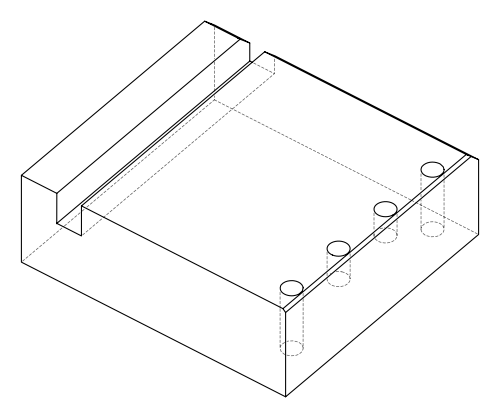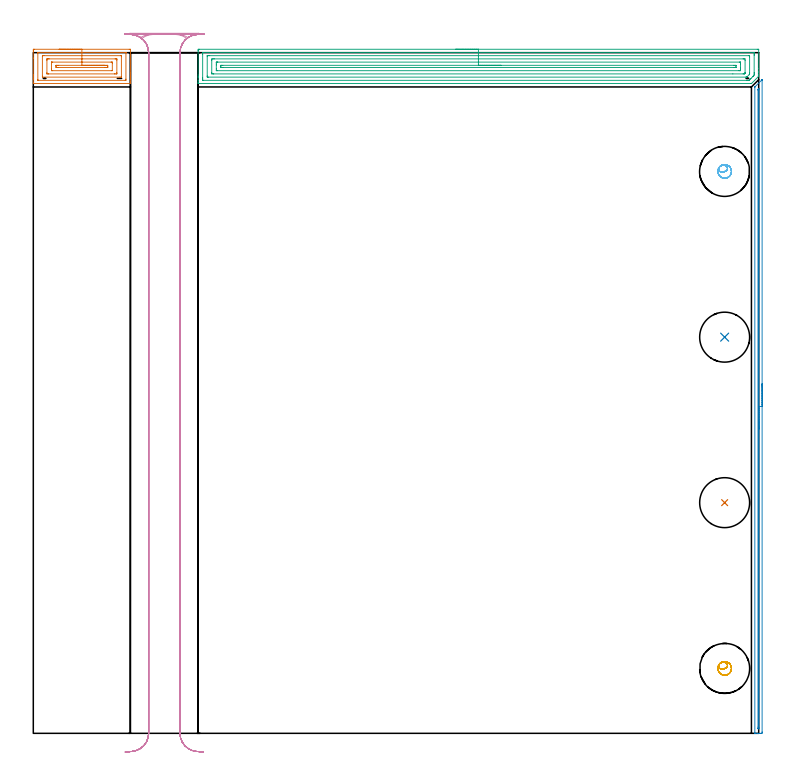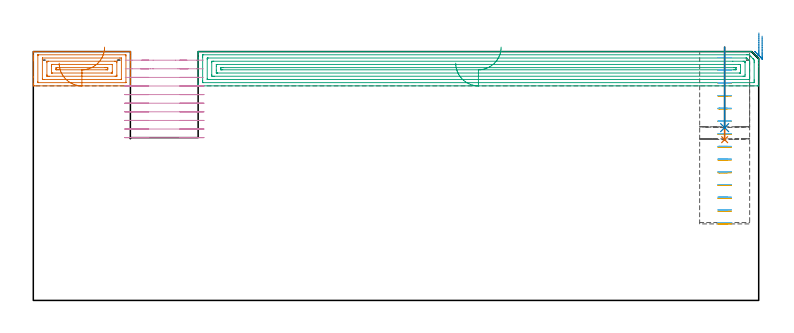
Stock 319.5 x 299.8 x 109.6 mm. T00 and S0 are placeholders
(PLAN: 8 operations, 2 tool changes, 37.3 min)
(1 AREA_MILL | FG_CHAMFER_SURFACE | UGT0205_001 | 2.29 min | 5705 mm3)
(2 AREA_MILL_1 | FG_CHAMFER_SURFACE_1 | UGT0205_001 | 4.72 min | 1490 mm3)
(3 AREA_MILL_2 | FG_CHAMFER_SURFACE_2 | UGT0205_001 | 12.06 min | 28949 mm3)
(4 MILL_RECTANGULAR_SLOT | SLOT_RECTANGULAR | NXT0201_012 | Follow Part, ap 4, ae 75% | 14.56 min | 336969 mm3)
(5 MILL_BLIND_HOLE_FROM_SOLID_MATERIAL | STEP1POCKET | NXT0201_012 | Spiral | 1.69 min | 28851 mm3)
(6 MILL_BLIND_HOLE_FROM_SOLID_MATERIAL_1 | STEP1POCKET_3 | NXT0201_012 | Spiral | 1.69 min | 28630 mm3)
(7 INDEXABLE_INSERT_DRILL_BLIND_HOLE_FROM_SOLID | STEP1POCKET_1 | NXT0302_015 | 0.16 min | 14622 mm3)
(8 INDEXABLE_INSERT_DRILL_BLIND_HOLE_FROM_SOLID_1 | STEP1POCKET_2 | NXT0302_015 | 0.14 min | 12627 mm3)
(TOOL UGT0205_001 | Chamfer Mill 20 x 3 x 45 deg. | D20 FL50 Z2)
(TOOL NXT0201_012 | ENDMILL 16mm [2P460-1600-NA 1630] | D16 FL38 Z6)
(TOOL NXT0302_015 | Index. Insert Drill 22mm [880-D2200L25-03] | D22 PA176 FL66 Z2)
(OP 1 AREA_MILL)
G17 G21 G94 G90
T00 M6
G54
G17 G0 G90 X11.4 Y301.3 S1061 M3
G43 Z119.6 H0
Z104.5
G94 G1 X11.438 Z103.629 F250.
X11.552 Z102.764
X11.741 Z101.912
X12.003 Z101.08
X12.337 Z100.274
X12.74 Z99.5
X13.208 Z98.764
X13.74 Z98.072
X14.329 Z97.429
X14.972 Z96.84
X15.664 Z96.309
X16.4 Z95.84
X17.174 Z95.437
X17.98 Z95.103
X18.812 Z94.841
X19.664 Z94.652
X20.528 Z94.538
X21.4 Z94.5
X42.261
X42.67 Y301.295 Z94.502
X42.79 Y301.291 Z94.505
X42.8 Y301.166 Z94.631
Y290.752 Z105.042
Y290.216 Z105.578
Y289.521 Z106.276
Y289.332 Z106.465
Y288.638 Z107.159
Y288.448 Z107.348
Y288.07 Z107.729
Y287.06 Z108.739
Y286.681 Z109.117
X42.799 Y286.404 Z109.394
X42.79 Y286.206 Z109.592
X42.705 Y286.2 Z109.6
X0.095
X0.01 Y286.206 Z109.592
X0. Y286.406 Z109.392
Y288.07 Z107.729
Y288.448 Z107.348
Y288.638 Z107.159
Y289.332 Z106.465
Y289.521 Z106.276
Y290.216 Z105.578
Y297.379 Z98.417
Y300.472 Z95.325
X0.003 Y300.819 Z94.978
X0.008 Y301.291 Z94.505
X0.062 Y301.294 Z94.503
X0.539 Y301.3 Z94.5
X21.4
Y299.886 Z95.914
X40.535
X40.697 Y299.884 Z95.916
X40.776 Y299.881 Z95.919
X40.789 Y299.879 Z95.921
X40.794 Y299.869 Z95.931
X40.798 Y299.845 Z95.955
X40.799 Y299.788 Z96.012
X40.8 Y299.622 Z96.178
X40.799 Y288.136 Z107.664
X40.795 Y287.823 Z107.977
X40.79 Y287.621 Z108.179
X40.695 Y287.618 Z108.182
X40.486 Y287.615 Z108.185
X2.265 Y287.614 Z108.186
X2.103 Y287.616 Z108.184
X2.024 Y287.619 Z108.181
X2.011 Y287.621 Z108.179
X2.006 Y287.631 Z108.169
X2.002 Y287.655 Z108.145
X2.001 Y287.712 Z108.088
X2. Y287.878 Z107.922
X2.001 Y299.364 Z96.436
X2.005 Y299.677 Z96.123
X2.01 Y299.879 Z95.921
X2.105 Y299.882 Z95.918
X2.314 Y299.885 Z95.915
X21.4 Y299.886 Z95.914
Y298.471 Z97.329
X38.71
X38.754 Y298.47 Z97.33
X38.779 Y298.468 Z97.332
X38.786 Y298.466 Z97.334
X38.79 Y298.435 Z97.365
X38.798 Y298.257 Z97.543
X38.8 Y298.168 Z97.632
Y298.079 Z97.721
X38.799 Y289.244 Z106.556
X38.791 Y289.154 Z106.646
X38.777 Y289.035 Z106.765
X38.71 Y289.034 Z106.766
X38.127 Y289.029 Z106.771
X4.09
X4.046 Y289.03 Z106.77
X4.021 Y289.032 Z106.768
X4.014 Y289.034 Z106.766
X4.01 Y289.065 Z106.735
X4.002 Y289.243 Z106.557
X4. Y289.332 Z106.468
Y289.421 Z106.379
X4.001 Y298.256 Z97.544
X4.009 Y298.346 Z97.454
X4.023 Y298.465 Z97.335
X4.09 Y298.466 Z97.334
X4.673 Y298.471 Z97.329
X21.4
Y297.057 Z98.743
X36.047
X36.277 Y297.056 Z98.744
X36.748 Y297.05 Z98.75
X36.79 Y297.04 Z98.76
X36.794 Y296.972 Z98.828
X36.798 Y296.827 Z98.973
X36.8 Y296.535 Z99.265
Y291.099 Z104.701
X36.798 Y290.725 Z105.075
X36.794 Y290.537 Z105.263
X36.79 Y290.45 Z105.35
X36.702 Y290.448 Z105.352
X36.047 Y290.443 Z105.357
X35.819
X6.753
X6.523 Y290.444 Z105.356
X6.052 Y290.45 Z105.35
X6.01 Y290.46 Z105.34
X6.006 Y290.527 Z105.273
X6.002 Y290.673 Z105.127
X6. Y290.965 Z104.835
Y296.401 Z99.399
X6.002 Y296.775 Z99.025
X6.006 Y296.963 Z98.837
X6.01 Y297.049 Z98.751
X6.098 Y297.052 Z98.748
X6.753 Y297.057 Z98.743
X6.981
X21.4
Y295.643 Z100.157
X34.272
X34.398 Y295.642 Z100.158
X34.651 Y295.637 Z100.163
X34.791 Y295.632 Z100.168
X34.795 Y295.592 Z100.208
X34.798 Y295.517 Z100.283
X34.8 Y294.991 Z100.809
Y291.983 Z103.817
X34.799 Y291.917 Z103.883
X34.796 Y291.885 Z103.915
X34.791 Y291.872 Z103.928
X34.775 Y291.864 Z103.936
X34.525 Y291.859 Z103.941
X34.398 Y291.857 Z103.943
X8.528
X8.402 Y291.858 Z103.942
X8.149 Y291.863 Z103.937
X8.009 Y291.868 Z103.932
X8.005 Y291.908 Z103.892
X8.002 Y291.983 Z103.817
X8. Y292.509 Z103.291
Y295.517 Z100.283
X8.001 Y295.583 Z100.217
X8.004 Y295.615 Z100.185
X8.009 Y295.628 Z100.172
X8.025 Y295.636 Z100.164
X8.275 Y295.641 Z100.159
X8.402 Y295.643 Z100.157
X21.4
Y294.229 Z101.571
X32.015
X32.496 Y294.227 Z101.573
X32.656 Y294.225 Z101.575
X32.776 Y294.222 Z101.578
X32.79 Y294.052 Z101.748
X32.795 Y293.75 Z102.05
X32.798 Y293.45 Z102.35
X32.793 Y293.347 Z102.453
X32.787 Y293.278 Z102.522
X32.736 Y293.276 Z102.524
X32.496 Y293.274 Z102.526
X32.089 Y293.272 Z102.528
X31.609 Y293.271 Z102.529
X10.784
X10.304 Y293.273 Z102.527
X10.144 Y293.275 Z102.525
X10.024 Y293.278 Z102.522
X10.01 Y293.448 Z102.352
X10.005 Y293.75 Z102.05
X10.002 Y294.05 Z101.75
X10.007 Y294.153 Z101.647
X10.013 Y294.222 Z101.578
X10.064 Y294.223 Z101.577
X10.304 Y294.226 Z101.574
X10.711 Y294.228 Z101.572
X11.191 Y294.229 Z101.571
X21.4
X22.272 Z101.609
X23.136 Z101.723
X23.988 Z101.912
X24.82 Z102.174
X25.626 Z102.508
X26.4 Z102.911
X27.136 Z103.38
X27.828 Z103.911
X28.471 Z104.5
X29.06 Z105.143
X29.592 Z105.835
X30.06 Z106.571
X30.463 Z107.345
X30.797 Z108.151
X31.059 Z108.983
X31.248 Z109.835
X31.362 Z110.7
X31.4 Z111.571
G0 Z119.6
M5
M2
(OP 2 AREA_MILL_1)
G17 G21 G94 G90
T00 M6
G54
G17 G0 G90 X321. Y153.95 S1061 M3
G43 Z119.6 H0
Z116.4
G94 G1 Y153.912 Z115.528 F250.
Y153.798 Z114.663
Y153.609 Z113.812
Y153.347 Z112.98
Y153.013 Z112.174
Y152.61 Z111.4
Y152.142 Z110.664
Y151.611 Z109.972
Y151.021 Z109.329
Y150.378 Z108.74
Y149.686 Z108.208
Y148.95 Z107.74
Y148.176 Z107.337
Y147.37 Z107.003
Y146.538 Z106.741
Y145.687 Z106.552
Y144.822 Z106.438
Y143.95 Z106.4
X320.999 Y0.614 Z106.401
X320.997 Y0.315
X320.992 Y0.01 Z106.402
X320.705 Y0. Z106.689
X320.161 Z107.235
X319.835 Z107.561
X319.291 Z108.105
X318.965 Z108.43
X318.021 Z109.379
X317.91 Y0.001 Z109.482
X317.895 Z109.496
X317.803 Y0.01 Z109.588
X317.8 Y0.167 Z109.6
Y284.607
X317.804 Y284.695 Z109.589
X317.836 Y284.734 Z109.56
X317.981 Y284.881 Z109.418
X320.832 Y287.733 Z106.566
X320.874 Y287.776 Z106.522
X320.958 Y287.862 Z106.433
X320.991 Y287.884 Z106.399
X320.992 Y287.88 Z106.398
X320.996 Y287.868 Z106.396
X320.998 Y287.808 Z106.398
X321. Y287.759 Z106.4
Y143.95
X319.586 Z107.814
Y2.656
X319.585 Y2.4 Z107.815
X319.583 Y2.252 Z107.817
X319.579 Y2.017 Z107.821
X319.35 Y2.005 Z108.05
X319.244 Y2.008 Z108.156
X319.224 Y2.01 Z108.176
X319.221 Y2.047 Z108.179
X319.217 Y2.141 Z108.183
X319.215 Y2.4 Z108.185
X319.214 Y2.781 Z108.186
X319.215 Y283.202 Z108.185
X319.216 Y283.456 Z108.184
X319.219 Y283.589 Z108.181
X319.221 Y283.648 Z108.179
X319.273 Y283.714 Z108.127
X319.372 Y283.815 Z108.028
X319.559 Y283.997 Z107.841
X319.58 Y284.01 Z107.82
X319.581 Y283.974 Z107.819
X319.584 Y283.714 Z107.816
X319.585 Y283.458 Z107.815
X319.586 Y143.95 Z107.814
Y143.079 Z107.852
Y142.214 Z107.966
Y141.362 Z108.155
Y140.53 Z108.417
Y139.724 Z108.751
Y138.95 Z109.154
Y138.214 Z109.623
Y137.522 Z110.154
Y136.879 Z110.743
Y136.29 Z111.386
Y135.759 Z112.078
Y135.29 Z112.814
Y134.887 Z113.588
Y134.553 Z114.394
Y134.291 Z115.226
Y134.102 Z116.078
Y133.988 Z116.943
Y133.95 Z117.814
G0 Z119.6
M5
M2
(OP 3 AREA_MILL_2)
G17 G21 G94 G90
T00 M6
G54
G17 G0 G90 X186.05 Y301.3 S1061 M3
G43 Z119.6 H0
Z104.5
G94 G1 X186.088 Z103.629 F250.
X186.202 Z102.764
X186.391 Z101.912
X186.653 Z101.08
X186.987 Z100.274
X187.39 Z99.5
X187.858 Z98.764
X188.39 Z98.072
X188.979 Z97.429
X189.622 Z96.84
X190.314 Z96.309
X191.05 Z95.84
X191.824 Z95.437
X192.63 Z95.103
X193.462 Z94.841
X194.314 Z94.652
X195.178 Z94.538
X196.05 Z94.5
X318.882
X319.293 Y301.296 Z94.502
X319.49 Y301.292 Z94.506
X319.5 Y301.091 Z94.706
Y292.866 Z102.928
Y291.437 Z104.359
Y291.099 Z104.696
Y290.008 Z105.791
X319.49 Y289.395 Z106.403
X319.43 Y289.332 Z106.467
X319.329 Y289.228 Z106.57
X316.394 Y286.294 Z109.503
X316.294 Y286.204 Z109.589
X316.202 Y286.2 Z109.6
X72.771
X72.608 Y286.202 Z109.588
X72.6 Y286.215 Z109.576
Y286.568 Z109.231
Y286.888 Z108.911
Y287.565 Z108.23
Y288.787 Z107.01
Y289.332 Z106.462
Y289.943 Z105.852
Y300.546 Z95.251
X72.603 Y300.819 Z94.979
X72.609 Y301.292 Z94.506
X72.736 Y301.295 Z94.503
X73.218 Y301.3 Z94.5
X196.05
Y299.886 Z95.914
X317.146 Y299.885 Z95.915
X317.484 Y299.879 Z95.921
X317.49 Y299.77 Z96.03
X317.498 Y299.538 Z96.262
X317.499 Y299.051 Z96.749
X317.5 Y298.652 Z97.148
X317.499 Y291.099 Z104.701
X317.498 Y290.701 Z105.099
X317.49 Y290.216 Z105.584
X317.477 Y289.839 Z105.961
X317.096 Y289.446 Z106.354
X317.039 Y289.388 Z106.412
X316.983 Y289.332 Z106.468
X316.099 Y288.448 Z107.352
X315.705 Y288.057 Z107.743
X315.309 Y287.667 Z108.133
X315.253 Y287.62 Z108.18
X314.416 Y287.615 Z108.185
X314.366 Y287.614 Z108.186
X74.954 Y287.615 Z108.185
X74.616 Y287.621 Z108.179
X74.61 Y287.73 Z108.07
X74.602 Y287.962 Z107.838
X74.601 Y288.448 Z107.352
X74.6 Y288.848 Z106.952
X74.601 Y299.051 Z96.749
X74.602 Y299.449 Z96.351
X74.61 Y299.85 Z95.95
X74.618 Y299.88 Z95.92
X74.636 Y299.881 Z95.919
X74.688 Y299.884 Z95.916
X74.793 Y299.885 Z95.915
X75.004 Y299.886 Z95.914
X196.05
Y298.471 Z97.329
X315.003
X315.309 Y298.469 Z97.331
X315.411 Y298.468 Z97.332
X315.484 Y298.465 Z97.335
X315.49 Y298.356 Z97.444
X315.496 Y298.168 Z97.632
X315.499 Y297.98 Z97.82
X315.5 Y290.911 Z104.889
X315.497 Y290.563 Z105.237
X315.493 Y290.389 Z105.411
X315.49 Y290.305 Z105.495
X315.412 Y290.216 Z105.584
X315.362 Y290.163 Z105.637
X315.309 Y290.108 Z105.692
X314.416 Y289.215 Z106.585
X314.255 Y289.064 Z106.736
X314.226 Y289.037 Z106.763
X314.195 Y289.035 Z106.765
X314.122 Y289.032 Z106.768
X313.829 Y289.029 Z106.771
X77.097
X76.791 Y289.031 Z106.769
X76.689 Y289.032 Z106.768
X76.616 Y289.035 Z106.765
X76.61 Y289.143 Z106.657
X76.604 Y289.332 Z106.468
X76.601 Y289.52 Z106.28
X76.6 Y298.168 Z97.632
X76.601 Y298.355 Z97.445
X76.606 Y298.419 Z97.381
X76.61 Y298.463 Z97.337
X76.639 Y298.465 Z97.335
X76.791 Y298.468 Z97.332
X77.378 Y298.471 Z97.329
X77.684
X196.05
Y297.057 Z98.743
X312.629
X312.86 Y297.056 Z98.744
X313.378 Y297.05 Z98.75
X313.49 Y297.036 Z98.764
X313.5 Y296.401 Z99.399
Y291.099 Z104.701
X313.497 Y290.884 Z104.916
X313.493 Y290.777 Z105.023
X313.49 Y290.751 Z105.049
X313.476 Y290.732 Z105.068
X313.443 Y290.696 Z105.104
X313.239 Y290.496 Z105.304
X313.197 Y290.458 Z105.342
X313.126 Y290.45 Z105.35
X312.961 Y290.447 Z105.353
X312.629 Y290.444 Z105.356
X308.117 Y290.443 Z105.357
X79.471
X79.24 Y290.444 Z105.356
X78.722 Y290.45 Z105.35
X78.61 Y290.464 Z105.336
X78.606 Y290.664 Z105.136
X78.6 Y291.077 Z104.723
Y296.401 Z99.399
X78.606 Y296.831 Z98.969
X78.61 Y297.04 Z98.76
X78.814 Y297.051 Z98.749
X79.471 Y297.056 Z98.744
X79.701 Y297.057 Z98.743
X196.05
Y295.643 Z100.157
X310.97
X311.224 Y295.64 Z100.16
X311.394 Y295.636 Z100.164
X311.491 Y295.631 Z100.169
X311.493 Y295.609 Z100.191
X311.497 Y295.517 Z100.283
X311.5 Y294.867 Z100.933
Y293.1 Z102.7
Y292.216 Z103.584
X311.497 Y291.983 Z103.817
X311.494 Y291.902 Z103.898
X311.491 Y291.868 Z103.932
X311.352 Y291.863 Z103.937
X311.097 Y291.858 Z103.942
X310.97 Y291.857 Z103.943
X310.842
X81.13
X80.876 Y291.86 Z103.94
X80.707 Y291.864 Z103.936
X80.609 Y291.869 Z103.931
X80.607 Y291.89 Z103.91
X80.604 Y291.983 Z103.817
X80.6 Y292.633 Z103.167
Y294.4 Z101.4
Y295.284 Z100.516
X80.603 Y295.517 Z100.283
X80.606 Y295.598 Z100.202
X80.609 Y295.632 Z100.168
X80.749 Y295.637 Z100.163
X81.003 Y295.642 Z100.158
X81.13 Y295.643 Z100.157
X81.258
X196.05
Y294.229 Z101.571
X308.572
X309.056 Y294.227 Z101.573
X309.471 Y294.223 Z101.577
X309.49 Y294.221 Z101.579
X309.496 Y294.198 Z101.602
X309.498 Y293.75 Z102.05
X309.495 Y293.315 Z102.485
X309.491 Y293.285 Z102.515
X309.476 Y293.278 Z102.522
X309.419 Y293.275 Z102.525
X309.298 Y293.273 Z102.527
X309.056 Y293.271 Z102.529
X308.647
X83.528
X83.044 Y293.273 Z102.527
X82.629 Y293.277 Z102.523
X82.61 Y293.279 Z102.521
X82.604 Y293.302 Z102.498
X82.603 Y293.75 Z102.05
X82.605 Y294.185 Z101.615
X82.609 Y294.215 Z101.585
X82.624 Y294.222 Z101.578
X82.681 Y294.225 Z101.575
X82.802 Y294.227 Z101.573
X83.044 Y294.228 Z101.572
X83.453 Y294.229 Z101.571
X196.05
X196.922 Z101.609
X197.786 Z101.723
X198.638 Z101.912
X199.47 Z102.174
X200.276 Z102.508
X201.05 Z102.911
X201.786 Z103.38
X202.478 Z103.911
X203.121 Z104.5
X203.71 Z105.143
X204.242 Z105.835
X204.71 Z106.571
X205.113 Z107.345
X205.447 Z108.151
X205.709 Z108.983
X205.898 Z109.835
X206.012 Z110.7
X206.05 Z111.571
G0 Z119.6
M5
M2
(OP 4 MILL_RECTANGULAR_SLOT)
G17 G21 G94 G90
T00 M6
G54
G17 G0 G90 X74.897 Y-8.23 S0 M3
G43 Z119.6 H1
Z105.81
G94 G1 X71.908 Y-7.97 F250.
G2 X64.6 Y0. R8. F500.
G1 Y299.8
G2 X67.6 Y306.045 R8.
G3 X62.617 Y307.8 R8.
G1 X52.783
G3 X47.8 Y306.045 R8.
G2 X50.8 Y299.8 R8.
G1 Y0.
G2 X43.492 Y-7.97 R8.
G1 X40.503 Y-8.23 F250.
G0 X74.897 Z102.02
G1 X71.908 Y-7.97
G2 X64.6 Y0. R8. F500.
G1 Y299.8
G2 X68.153 Y306.45 R8.
G3 X63.723 Y307.8 R8.
G1 X52.783
X52.713
X51.696
G3 X47.249 Y306.449 R8.
G2 X50.8 Y299.8 R8.
G1 Y0.
G2 X43.492 Y-7.97 R8.
G1 X40.503 Y-8.23 F250.
G0 X74.897 Z98.23
G1 X71.908 Y-7.97
G2 X64.6 Y0. R8. F500.
G1 Y299.8
G2 X70.045 Y307.381 R8.
G1 X72.888 Y308.339 F250.
X42.518
X45.361 Y307.379
G2 X50.8 Y299.8 R8. F500.
G1 Y0.
G2 X43.492 Y-7.97 R8.
G1 X40.503 Y-8.23 F250.
G0 X74.897 Z94.44
G1 X71.908 Y-7.97
G2 X64.6 Y0. R8. F500.
G1 Y299.8
G2 X72.2 Y307.79 R8.
G1 X75.196 Y307.94 F250.
X40.204
X43.2 Y307.79
G2 X50.8 Y299.8 R8. F500.
G1 Y0.
G2 X43.492 Y-7.97 R8.
G1 X40.503 Y-8.23 F250.
G0 X74.897 Z90.65
G1 X71.908 Y-7.97
G2 X64.6 Y0. R8. F500.
G1 Y299.8
G2 X72.2 Y307.79 R8.
G1 X75.196 Y307.94 F250.
X40.204
X43.2 Y307.79
G2 X50.8 Y299.8 R8. F500.
G1 Y0.
G2 X43.492 Y-7.97 R8.
G1 X40.503 Y-8.23 F250.
G0 X74.897 Z86.86
G1 X71.908 Y-7.97
G2 X64.6 Y0. R8. F500.
G1 Y299.8
G2 X72.2 Y307.79 R8.
G1 X75.196 Y307.94 F250.
X40.204
X43.2 Y307.79
G2 X50.8 Y299.8 R8. F500.
G1 Y0.
G2 X43.492 Y-7.97 R8.
G1 X40.503 Y-8.23 F250.
G0 X74.897 Z83.07
G1 X71.908 Y-7.97
G2 X64.6 Y0. R8. F500.
G1 Y299.8
G2 X72.2 Y307.79 R8.
G1 X75.196 Y307.94 F250.
X40.204
X43.2 Y307.79
G2 X50.8 Y299.8 R8. F500.
G1 Y0.
G2 X43.492 Y-7.97 R8.
G1 X40.503 Y-8.23 F250.
G0 X74.897 Z79.28
G1 X71.908 Y-7.97
G2 X64.6 Y0. R8. F500.
G1 Y299.8
G2 X72.2 Y307.79 R8.
G1 X75.196 Y307.94 F250.
X40.204
X43.2 Y307.79
G2 X50.8 Y299.8 R8. F500.
G1 Y0.
G2 X43.492 Y-7.97 R8.
G1 X40.503 Y-8.23 F250.
G0 X74.897 Z75.49
G1 X71.908 Y-7.97
G2 X64.6 Y0. R8. F500.
G1 Y299.8
G2 X72.2 Y307.79 R8.
G1 X75.196 Y307.94 F250.
X40.204
X43.2 Y307.79
G2 X50.8 Y299.8 R8. F500.
G1 Y0.
G2 X43.492 Y-7.97 R8.
G1 X40.503 Y-8.23 F250.
G0 X74.897 Z71.7
G1 X71.908 Y-7.97
G2 X64.6 Y0. R8. F500.
G1 Y299.8
G2 X72.2 Y307.79 R8.
G1 X75.196 Y307.94 F250.
X40.204
X43.2 Y307.79
G2 X50.8 Y299.8 R8. F500.
G1 Y0.
G2 X43.492 Y-7.97 R8.
G1 X40.503 Y-8.23 F250.
G0 Z119.6
M5
M2
(OP 5 MILL_BLIND_HOLE_FROM_SOLID_MATERIAL)
G17 G21 G94 G90
T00 M6
G54
G17 G0 G90 X304.5 Y28.6 S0 M3
G43 Z119.6 H1
Z106.964
G94 G3 X305.379 Y30.721 R1.243 F250.
X302.379 Y30.721 R2.121
X302.379 Y26.479 R3.
X302.379 Y30.721 R-3.
X302.379 Y28.6 R1.5
X304.5 Y28.6 R1.5
G0 Z101.329
G3 X305.379 Y30.721 R1.243
X302.379 Y30.721 R2.121
X302.379 Y26.479 R3.
X302.379 Y30.721 R-3.
X302.379 Y28.6 R1.5
X304.5 Y28.6 R1.5
G0 Z95.693
G3 X305.379 Y30.721 R1.243
X302.379 Y30.721 R2.121
X302.379 Y26.479 R3.
X302.379 Y30.721 R-3.
X302.379 Y28.6 R1.5
X304.5 Y28.6 R1.5
G0 Z90.057
G3 X305.379 Y30.721 R1.243
X302.379 Y30.721 R2.121
X302.379 Y26.479 R3.
X302.379 Y30.721 R-3.
X302.379 Y28.6 R1.5
X304.5 Y28.6 R1.5
G0 Z84.421
G3 X305.379 Y30.721 R1.243
X302.379 Y30.721 R2.121
X302.379 Y26.479 R3.
X302.379 Y30.721 R-3.
X302.379 Y28.6 R1.5
X304.5 Y28.6 R1.5
G0 Z78.786
G3 X305.379 Y30.721 R1.243
X302.379 Y30.721 R2.121
X302.379 Y26.479 R3.
X302.379 Y30.721 R-3.
X302.379 Y28.6 R1.5
X304.5 Y28.6 R1.5
G0 Z73.15
G3 X305.379 Y30.721 R1.243
X302.379 Y30.721 R2.121
X302.379 Y26.479 R3.
X302.379 Y30.721 R-3.
X302.379 Y28.6 R1.5
X304.5 Y28.6 R1.5
G0 Z67.514
G3 X305.379 Y30.721 R1.243
X302.379 Y30.721 R2.121
X302.379 Y26.479 R3.
X302.379 Y30.721 R-3.
X302.379 Y28.6 R1.5
X304.5 Y28.6 R1.5
G0 Z61.879
G3 X305.379 Y30.721 R1.243
X302.379 Y30.721 R2.121
X302.379 Y26.479 R3.
X302.379 Y30.721 R-3.
X302.379 Y28.6 R1.5
X304.5 Y28.6 R1.5
G0 Z56.243
G3 X305.379 Y30.721 R1.243
X302.379 Y30.721 R2.121
X302.379 Y26.479 R3.
X302.379 Y30.721 R-3.
X302.379 Y28.6 R1.5
X304.5 Y28.6 R1.5
G0 Z50.607
G3 X305.379 Y30.721 R1.243
X302.379 Y30.721 R2.121
X302.379 Y26.479 R3.
X302.379 Y30.721 R-3.
X302.379 Y28.6 R1.5
X304.5 Y28.6 R1.5
G0 Z44.971
G3 X305.379 Y30.721 R1.243
X302.379 Y30.721 R2.121
X302.379 Y26.479 R3.
X302.379 Y30.721 R-3.
X302.379 Y28.6 R1.5
X304.5 Y28.6 R1.5
G0 Z39.336
G3 X305.379 Y30.721 R1.243
X302.379 Y30.721 R2.121
X302.379 Y26.479 R3.
X302.379 Y30.721 R-3.
X302.379 Y28.6 R1.5
X304.5 Y28.6 R1.5
G0 Z33.7
G3 X305.379 Y30.721 R1.243
X302.379 Y30.721 R2.121
X302.379 Y26.479 R3.
X302.379 Y30.721 R-3.
X302.379 Y28.6 R1.5
X304.5 Y28.6 R1.5
G0 Z119.6
M5
M2
(OP 6 MILL_BLIND_HOLE_FROM_SOLID_MATERIAL_1)
G17 G21 G94 G90
T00 M6
G54
G17 G0 G90 X304.5 Y247.5 S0 M3
G43 Z119.6 H1
Z107.007
G94 G3 X305.379 Y249.621 R1.243 F250.
X302.379 Y249.621 R2.121
X302.379 Y245.379 R3.
X302.379 Y249.621 R-3.
X302.379 Y247.5 R1.5
X304.5 Y247.5 R1.5
G0 Z101.414
G3 X305.379 Y249.621 R1.243
X302.379 Y249.621 R2.121
X302.379 Y245.379 R3.
X302.379 Y249.621 R-3.
X302.379 Y247.5 R1.5
X304.5 Y247.5 R1.5
G0 Z95.821
G3 X305.379 Y249.621 R1.243
X302.379 Y249.621 R2.121
X302.379 Y245.379 R3.
X302.379 Y249.621 R-3.
X302.379 Y247.5 R1.5
X304.5 Y247.5 R1.5
G0 Z90.229
G3 X305.379 Y249.621 R1.243
X302.379 Y249.621 R2.121
X302.379 Y245.379 R3.
X302.379 Y249.621 R-3.
X302.379 Y247.5 R1.5
X304.5 Y247.5 R1.5
G0 Z84.636
G3 X305.379 Y249.621 R1.243
X302.379 Y249.621 R2.121
X302.379 Y245.379 R3.
X302.379 Y249.621 R-3.
X302.379 Y247.5 R1.5
X304.5 Y247.5 R1.5
G0 Z79.043
G3 X305.379 Y249.621 R1.243
X302.379 Y249.621 R2.121
X302.379 Y245.379 R3.
X302.379 Y249.621 R-3.
X302.379 Y247.5 R1.5
X304.5 Y247.5 R1.5
G0 Z73.45
G3 X305.379 Y249.621 R1.243
X302.379 Y249.621 R2.121
X302.379 Y245.379 R3.
X302.379 Y249.621 R-3.
X302.379 Y247.5 R1.5
X304.5 Y247.5 R1.5
G0 Z67.857
G3 X305.379 Y249.621 R1.243
X302.379 Y249.621 R2.121
X302.379 Y245.379 R3.
X302.379 Y249.621 R-3.
X302.379 Y247.5 R1.5
X304.5 Y247.5 R1.5
G0 Z62.264
G3 X305.379 Y249.621 R1.243
X302.379 Y249.621 R2.121
X302.379 Y245.379 R3.
X302.379 Y249.621 R-3.
X302.379 Y247.5 R1.5
X304.5 Y247.5 R1.5
G0 Z56.671
G3 X305.379 Y249.621 R1.243
X302.379 Y249.621 R2.121
X302.379 Y245.379 R3.
X302.379 Y249.621 R-3.
X302.379 Y247.5 R1.5
X304.5 Y247.5 R1.5
G0 Z51.079
G3 X305.379 Y249.621 R1.243
X302.379 Y249.621 R2.121
X302.379 Y245.379 R3.
X302.379 Y249.621 R-3.
X302.379 Y247.5 R1.5
X304.5 Y247.5 R1.5
G0 Z45.486
G3 X305.379 Y249.621 R1.243
X302.379 Y249.621 R2.121
X302.379 Y245.379 R3.
X302.379 Y249.621 R-3.
X302.379 Y247.5 R1.5
X304.5 Y247.5 R1.5
G0 Z39.893
G3 X305.379 Y249.621 R1.243
X302.379 Y249.621 R2.121
X302.379 Y245.379 R3.
X302.379 Y249.621 R-3.
X302.379 Y247.5 R1.5
X304.5 Y247.5 R1.5
G0 Z34.3
G3 X305.379 Y249.621 R1.243
X302.379 Y249.621 R2.121
X302.379 Y245.379 R3.
X302.379 Y249.621 R-3.
X302.379 Y247.5 R1.5
X304.5 Y247.5 R1.5
G0 Z119.6
M5
M2
(OP 7 INDEXABLE_INSERT_DRILL_BLIND_HOLE_FROM_SOLID)
G17 G21 G94 G90
T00 M6
G54
G17 G0 G90 X304.5 Y101.6 S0 M3
G43 Z119.6 H1
G94 G81 G98 Z70.8 F250. R111.6
G80
M5
M2
(OP 8 INDEXABLE_INSERT_DRILL_BLIND_HOLE_FROM_SOLID_1)
G17 G21 G94 G90
T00 M6
G54
G17 G0 G90 X304.5 Y174.5 S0 M3
G43 Z119.6 H1
G94 G81 G98 Z76.1 F250. R111.6
G80
M5
M2
